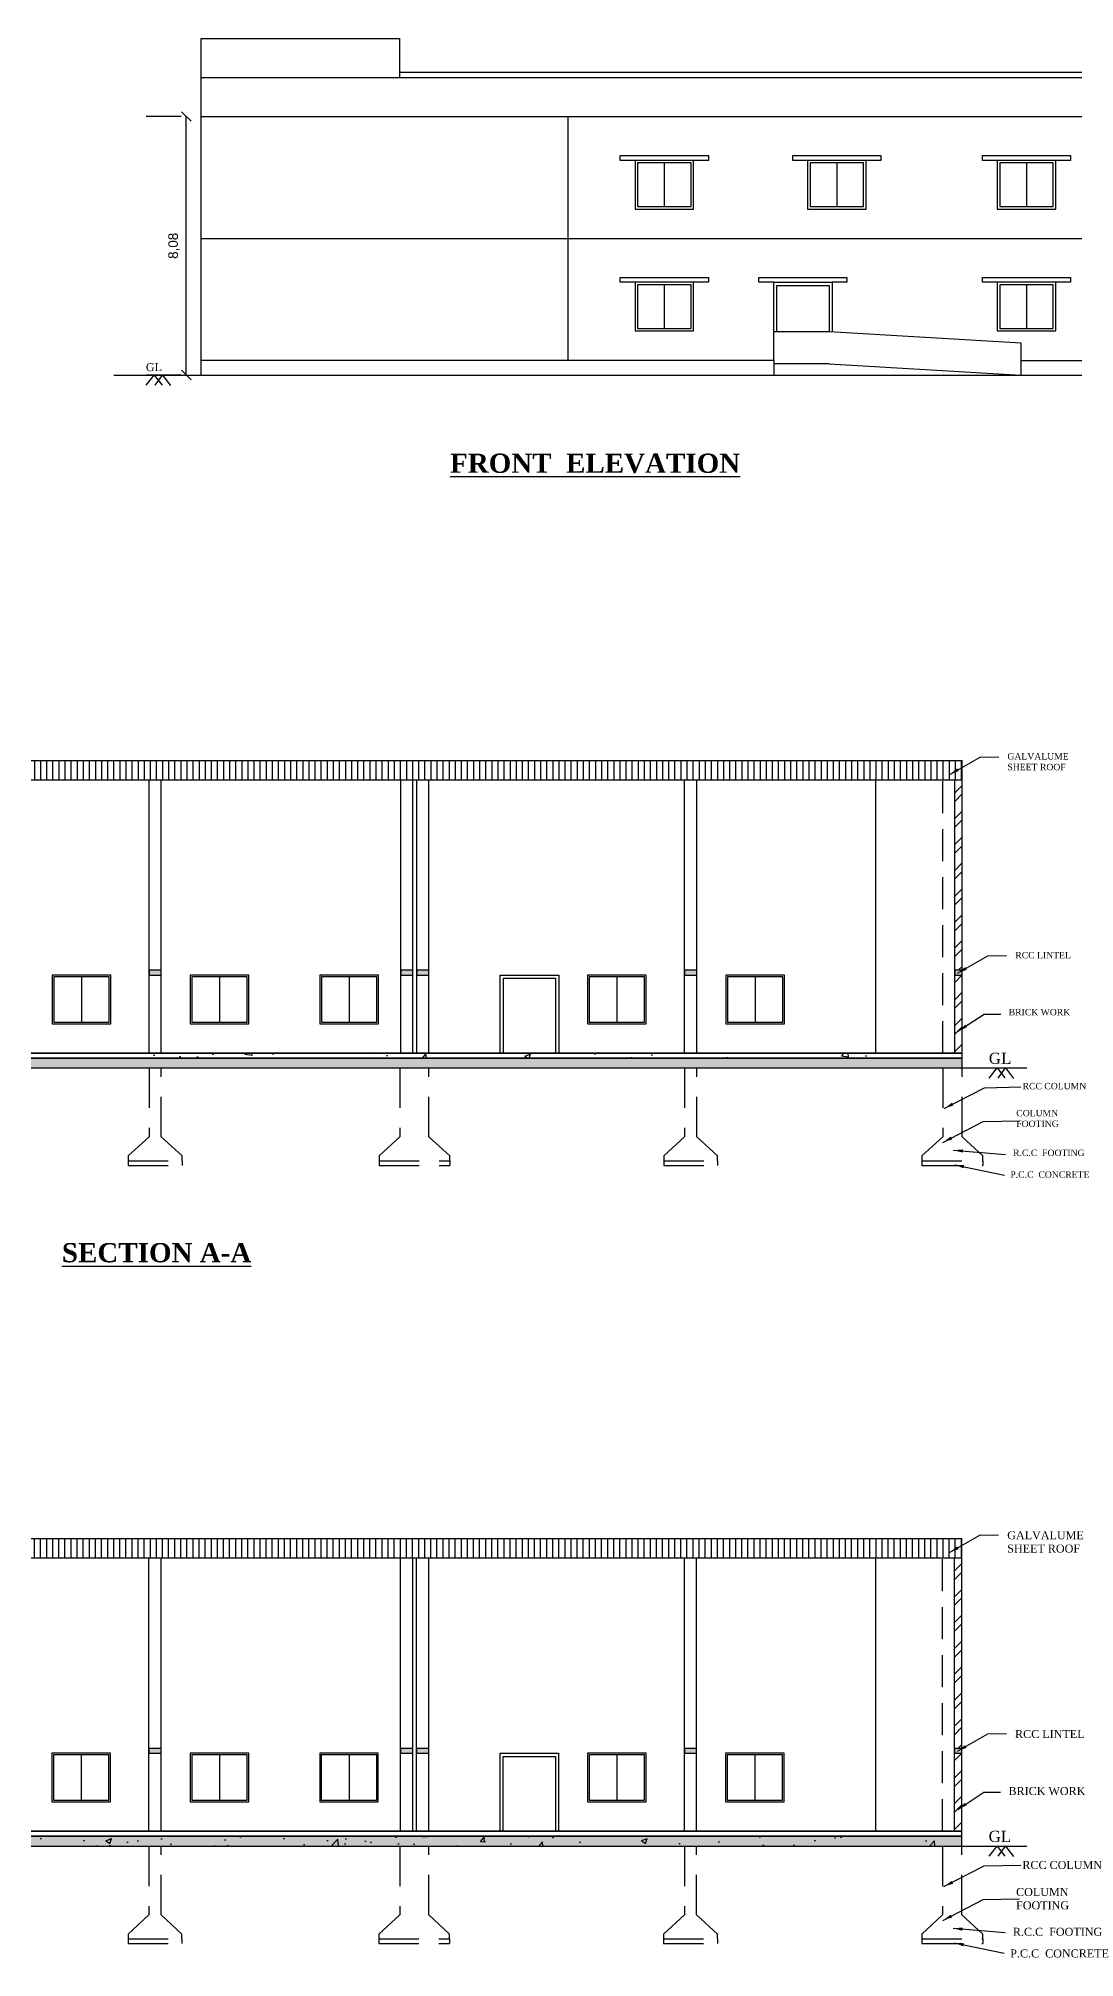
# Model space of a CAD drawing. Header units: metres. Extents: x 2063 to 2266, y 1708 to 2054.
# Drawn here: x 2199.8 to 2232.2, y 1945.9 to 2005.8 of the extents above; entities that cross this region are included whole.
import ezdxf

# ---------------------------------------------------------------- set-up
doc = ezdxf.new("R2010")
doc.units = ezdxf.units.M
doc.linetypes.add('HIDDEN', pattern=[0.375, 0.25, -0.125])
doc.linetypes.add('HIDDENX2', pattern=[0.75, 0.5, -0.25])
doc.styles.add('CORPORATION', font='arial.ttf')
doc.styles.add('i', font='romantic.ttf')
doc.styles.get("Standard").update_dxf_attribs({"font": 'arial.ttf'})
doc.styles.add('TIMES NEW ROMAN', font='times.ttf')
doc.dimstyles.new('Dim-outter', dxfattribs={"dimtxt": 1, "dimasz": 1, "dimexe": 0, "dimexo": 0, "dimgap": 1, "dimtad": 1, "dimlfac": -1, "dimzin": 3, "dimdsep": 46, "dimtxsty": 'CORPORATION', "dimblk": 'ARCHTICK', "dimcen": 0.125, "dimclrd": 8, "dimclre": 8, "dimclrt": 256, "dimazin": 0, "dimtfac": 0.5, "dimtix": 1, "dimtmove": 2, "dimatfit": 3, "dimfxl": 0, "dimtolj": 1, "dimtzin": 0, "dimarcsym": 0})
doc.dimstyles.new('ISO-25', dxfattribs={"dimtxt": 2.5, "dimasz": 2.5, "dimexe": 1.25, "dimexo": 0.625, "dimtad": 1, "dimtxsty": 'Standard', "dimcen": 2.5, "dimadec": 0, "dimazin": 0, "dimtfac": 1, "dimtmove": 0, "dimatfit": 3, "dimfxl": 0, "dimarcsym": 0})

# ---------------------------------------------------------------- blocks, each defined once
blk = doc.blocks.new('_ArchTick')
at = {"color": 0, "linetype": 'ByBlock', "const_width": 0.15}
blk.add_lwpolyline([(-0.5, -0.5), (0.5, 0.5)], dxfattribs=at)
blk = doc.blocks.new('_Oblique')
at = {"color": 0, "linetype": 'ByBlock', "lineweight": -2}
blk.add_line((-0.5, -0.5), (0.5, 0.5), dxfattribs=at)
blk = doc.blocks.new('*D69')
at = {"color": 0, "lineweight": -2}
for p, q in [((2204.258, 2003.37), (2203.164, 2003.37)), ((2204.414, 1995.29), (2204.414, 2003.37)), ((2204.258, 1995.29), (2203.164, 1995.29))]:
    blk.add_line(p, q, dxfattribs=at)
at = {"layer": 'Defpoints', "color": 0}
for p in [(2204.414, 2003.37), (2204.883, 2003.37), (2204.883, 1995.29)]:
    blk.add_point(p, dxfattribs=at)
at = {"color": 0, "lineweight": -2, "xscale": 0.3, "yscale": 0.3, "zscale": 0.3}
for p, rotation in [((2204.414, 2003.37), 90), ((2204.414, 1995.29), 270)]:
    blk.add_blockref('_Oblique', p, dxfattribs=dict(at, rotation=rotation))
at = {"color": 0, "insert": (2204.033, 1999.33), "char_height": 0.3, "attachment_point": 5, "rotation": 90}
blk.add_mtext('8,08', dxfattribs=at)

msp = doc.modelspace()

# ---------------------------------------------------------------- hatches: boundary and pattern name
h = msp.add_hatch()
h.set_pattern_fill('ANSI31', color=256, scale=0.06, angle=45)
h.set_pattern_definition([(90, (-3371.6825, 817.67886), (-0.1905, 0), [])])
h.paths.add_polyline_path([(2186.59, 1983.255), (2186.59, 1982.645), (2228.65, 1982.645), (2228.65, 1983.255)])
h = msp.add_hatch()
h.set_pattern_fill('ANSI32', color=256, scale=0.06)
h.set_pattern_definition([(45, (-3371.6825, 817.66886), (-0.404111525, 0.404111525), []), (45, (-3371.4131, 817.66886), (-0.404111525, 0.404111525), [])])
h.paths.add_polyline_path([(2228.65, 1976.545), (2228.42, 1976.545), (2228.42, 1974.105), (2228.65, 1974.105)])
h.paths.add_polyline_path([(2228.42, 1976.695), (2228.65, 1976.695), (2228.65, 1982.645), (2228.42, 1982.645)])
h = msp.add_hatch(color=256)
h.dxf.hatch_style = 1
h.paths.add_polyline_path([(2186.59, 1976.695), (2186.59, 1976.545), (2186.82, 1976.545), (2186.82, 1976.695)])
h.paths.add_polyline_path([(2195.268, 1976.545), (2195.268, 1976.695), (2194.888, 1976.695), (2194.888, 1976.545)])
h.paths.add_polyline_path([(2203.632, 1976.545), (2203.632, 1976.695), (2203.252, 1976.695), (2203.252, 1976.545)])
h.paths.add_polyline_path([(2211.497, 1976.695), (2211.117, 1976.695), (2211.117, 1976.545), (2211.497, 1976.545)])
h.paths.add_polyline_path([(2211.997, 1976.545), (2211.997, 1976.695), (2211.617, 1976.695), (2211.617, 1976.545)])
h.paths.add_polyline_path([(2219.981, 1976.695), (2219.981, 1976.545), (2220.361, 1976.545), (2220.361, 1976.695)])
h.paths.add_polyline_path([(2228.42, 1976.695), (2228.42, 1976.545), (2228.65, 1976.545), (2228.65, 1976.695)])
h = msp.add_hatch()
h.set_pattern_fill('AR-CONC', color=256, scale=0.01)
h.set_pattern_definition([(50, (-3371.6825, 817.6689), (1.8218467, -0.15939086), [0.1905, -2.0955]), (355, (-3371.6825, 817.6689), (-0.3524342, 1.91056845), [0.1524, -1.67640584]), (100.451445, (-3371.5307, 817.6556), (1.46941247, 1.7511775), [0.1619001, -1.78090245]), (46.1842, (-3371.6825, 818.1769), (2.7107904, -0.4204233), [0.28575, -3.14325]), (96.63556, (-3371.4566, 818.1418), (2.3740413, 2.4742612), [0.2428502, -2.6713561]), (351.18415, (-3371.6825, 818.1769), (2.3740413, 2.4742612), [0.2285997, -2.5145973]), (21, (-3371.4285, 818.0499), (1.5161439, -1.022652), [0.1905, -2.0955]), (326, (-3371.4285, 818.0499), (0.6180203, 1.84187966), [0.1524, -1.6764]), (71.451445, (-3371.3022, 817.9646), (2.1341642, 0.8192277), [0.1619001, -1.7808994]), (37.5, (-3371.6825, 817.66886), (0.03088603, 0.84555039), [0, -1.65608, 0, -1.7018, 0, -1.68275]), (7.5, (-3371.6825, 817.6689), (0.66819663, 1.00180575), [0, -0.97028, 0, -1.61798, 0, -0.64135]), (327.5, (-3372.2489, 817.66886), (1.35590595, -0.05728744), [0, -0.635, 0, -1.9812, 0, -2.6289]), (317.5, (-3372.5029, 817.6689), (1.48129181, 0.2542649), [0, -0.8255, 0, -1.31572, 0, -1.8669])])
h.paths.add_polyline_path([(2228.65, 1974.105), (2186.59, 1974.105), (2186.59, 1973.955), (2228.65, 1973.955)])
h = msp.add_hatch()
h.set_pattern_fill('AR-SAND', color=256, scale=0.01)
h.set_pattern_definition([(37.5, (-3371.6825, 817.66886), (-0.016000313, 0.489413237), [0, -0.38608, 0, -0.4318, 0, -0.41275]), (7.5, (-3371.6825, 817.66886), (0.44952328, 0.7168251), [0, -0.20828, 0, -0.34798, 0, -0.13335]), (327.5, (-3371.99492, 817.66886), (0.79099237, 0.001437185), [0, -0.127, 0, -0.4572, 0, -0.5969]), (317.5, (-3371.9949, 817.66886), (0.76355645, 0.22292932), [0, -0.0635, 0, -0.29972, 0, -0.3429])])
h.paths.add_polyline_path([(2228.65, 1973.645), (2228.65, 1973.955), (2186.59, 1973.955), (2186.59, 1973.645)])
h = msp.add_hatch()
h.set_pattern_fill('ANSI31', color=256, scale=0.06, angle=45)
h.set_pattern_definition([(90, (-3371.68841, 793.36986), (-0.1905, 0), [])])
h.paths.add_polyline_path([(2186.584, 1958.946), (2186.584, 1958.336), (2228.644, 1958.336), (2228.644, 1958.946)])
h = msp.add_hatch()
h.set_pattern_fill('ANSI32', color=256, scale=0.06)
h.set_pattern_definition([(45, (-3371.6884, 793.35986), (-0.404111525, 0.404111525), []), (45, (-3371.419, 793.35986), (-0.404111525, 0.404111525), [])])
h.paths.add_polyline_path([(2228.644, 1952.236), (2228.414, 1952.236), (2228.414, 1949.796), (2228.644, 1949.796)])
h.paths.add_polyline_path([(2228.414, 1952.386), (2228.644, 1952.386), (2228.644, 1958.336), (2228.414, 1958.336)])
h = msp.add_hatch(color=256)
h.dxf.hatch_style = 1
h.paths.add_polyline_path([(2186.814, 1952.386), (2186.584, 1952.386), (2186.584, 1952.236), (2186.814, 1952.236)])
h.paths.add_polyline_path([(2195.262, 1952.386), (2194.882, 1952.386), (2194.882, 1952.236), (2195.262, 1952.236)])
h.paths.add_polyline_path([(2203.627, 1952.386), (2203.247, 1952.386), (2203.247, 1952.236), (2203.627, 1952.236)])
h.paths.add_polyline_path([(2211.491, 1952.386), (2211.111, 1952.386), (2211.111, 1952.236), (2211.491, 1952.236)])
h.paths.add_polyline_path([(2211.991, 1952.386), (2211.611, 1952.386), (2211.611, 1952.236), (2211.991, 1952.236)])
h.paths.add_polyline_path([(2220.355, 1952.386), (2219.975, 1952.386), (2219.975, 1952.236), (2220.355, 1952.236)])
h.paths.add_polyline_path([(2228.644, 1952.386), (2228.414, 1952.386), (2228.414, 1952.236), (2228.644, 1952.236)])
h = msp.add_hatch()
h.set_pattern_fill('AR-CONC', color=256, scale=0.01)
h.set_pattern_definition([(50, (-3371.6884, 793.3599), (1.8218467, -0.15939086), [0.1905, -2.0955]), (355, (-3371.6884, 793.3599), (-0.3524342, 1.91056845), [0.1524, -1.67640584]), (100.451445, (-3371.5366, 793.3466), (1.46941247, 1.7511775), [0.1619001, -1.78090245]), (46.1842, (-3371.6884, 793.8679), (2.7107904, -0.4204233), [0.28575, -3.14325]), (96.63556, (-3371.4625, 793.8328), (2.3740413, 2.4742612), [0.2428502, -2.6713561]), (351.18415, (-3371.6884, 793.868), (2.3740413, 2.4742612), [0.2285997, -2.5145973]), (21, (-3371.4344, 793.7409), (1.5161439, -1.022652), [0.1905, -2.0955]), (326, (-3371.4344, 793.7409), (0.6180203, 1.84187966), [0.1524, -1.6764]), (71.451445, (-3371.308, 793.6556), (2.1341642, 0.8192277), [0.1619001, -1.7808994]), (37.5, (-3371.6884, 793.35986), (0.03088603, 0.84555039), [0, -1.65608, 0, -1.7018, 0, -1.68275]), (7.5, (-3371.6884, 793.3599), (0.66819663, 1.00180575), [0, -0.97028, 0, -1.61798, 0, -0.64135]), (327.5, (-3372.2548, 793.35986), (1.35590595, -0.05728744), [0, -0.635, 0, -1.9812, 0, -2.6289]), (317.5, (-3372.5088, 793.3599), (1.48129181, 0.2542649), [0, -0.8255, 0, -1.31572, 0, -1.8669])])
h.paths.add_polyline_path([(2186.584, 1949.646), (2186.584, 1949.336), (2228.644, 1949.336), (2228.644, 1949.646)])
h = msp.add_hatch()
h.set_pattern_fill('AR-SAND', color=256, scale=0.01)
h.set_pattern_definition([(37.5, (-3371.6884, 793.35986), (-0.016000313, 0.489413237), [0, -0.38608, 0, -0.4318, 0, -0.41275]), (7.5, (-3371.6884, 793.35986), (0.44952328, 0.7168251), [0, -0.20828, 0, -0.34798, 0, -0.13335]), (327.5, (-3372.00083, 793.35986), (0.79099237, 0.001437185), [0, -0.127, 0, -0.4572, 0, -0.5969]), (317.5, (-3372.0008, 793.35986), (0.76355645, 0.22292932), [0, -0.0635, 0, -0.29972, 0, -0.3429])])
h.paths.add_polyline_path([(2228.644, 1949.336), (2228.644, 1949.646), (2186.584, 1949.646), (2186.584, 1949.336)])

# ---------------------------------------------------------------- linework, layer by layer
for p, q in [((2204.883, 1995.29, 16.644), (2204.883, 2005.81, 16.644)), ((2204.883, 2005.81, -3.121), (2211.074, 2005.81, -3.121)), ((2211.074, 2005.81), (2211.074, 2004.59)), ((2204.883, 2004.59, -3.121), (2233.993, 2004.59, -3.121)), ((2211.074, 2004.75, -3.121), (2233.993, 2004.75, -3.121)), ((2204.883, 2003.37, -3.121), (2233.993, 2003.37, -3.121)), ((2216.345, 1995.75), (2216.345, 2003.37)), ((2219.35, 2001.92, 6.762), (2219.35, 2000.56, 6.762)), ((2224.74, 2001.92, 6.762), (2224.74, 2000.56, 6.762)), ((2230.667, 2001.92, 6.762), (2230.667, 2000.56, 6.762)), ((2204.883, 1999.56, -3.121), (2233.993, 1999.56, -3.121)), ((2219.35, 1998.11, 6.762), (2219.35, 1996.75, 6.762)), ((2230.667, 1998.11, 6.762), (2230.667, 1996.75, 6.762)), ((2222.766, 1995.75, 6.762), (2222.766, 1996.75, 6.762)), ((2224.497, 1996.647, 6.762), (2222.766, 1996.647, 6.762)), ((2230.497, 1996.29, 6.762), (2224.496, 1996.647, 6.762)), ((2230.497, 1995.29, 6.762), (2230.497, 1996.29, 6.762)), ((2222.766, 1995.75, -9.324), (2204.883, 1995.75, 16.644)), ((2222.766, 1995.75, 6.762), (2222.766, 1995.29, -3.121)), ((2224.497, 1995.647, 6.762), (2222.766, 1995.647, 6.762)), ((2224.497, 1995.647, 6.762), (2230.497, 1995.29, 6.762)), ((2230.497, 1995.75, -3.121), (2233.993, 1995.75, -3.121)), ((2202.158, 1995.29, -3.121), (2235.668, 1995.29, -3.121)), ((2186.59, 1983.255), (2228.65, 1983.255)), ((2228.65, 1973.655, 9.883), (2228.65, 1983.265, 9.883)), ((2186.59, 1982.645), (2228.65, 1982.645)), ((2203.252, 1974.105, 9.883), (2203.252, 1982.645, 9.883)), ((2203.632, 1974.105, 9.883), (2203.632, 1982.645, 9.883)), ((2211.117, 1974.105, 9.883), (2211.117, 1982.645, 9.883)), ((2211.497, 1974.105, -16.644), (2211.497, 1982.645, -16.644)), ((2211.617, 1974.105, 9.883), (2211.617, 1982.645, 9.883)), ((2211.997, 1974.105, 9.883), (2211.997, 1982.645, 9.883)), ((2219.981, 1974.105, 9.883), (2219.981, 1982.645, 9.883)), ((2220.361, 1974.105, 9.883), (2220.361, 1982.645, 9.883)), ((2225.96, 1974.105, -28.846), (2225.96, 1982.645, -28.846)), ((2228.42, 1974.105, 9.883), (2228.42, 1982.645, 9.883)), ((2201.141, 1976.495), (2201.141, 1975.075)), ((2205.457, 1976.495), (2205.457, 1975.075)), ((2209.505, 1976.495), (2209.505, 1975.075)), ((2217.87, 1976.495), (2217.87, 1975.075)), ((2222.186, 1976.495), (2222.186, 1975.075)), ((2186.59, 1974.105), (2228.65, 1974.105)), ((2186.59, 1973.955), (2228.65, 1973.955)), ((2172.93, 1973.645), (2230.678, 1973.645)), ((2202.602, 1970.895, 9.883), (2202.602, 1970.595, 9.883)), ((2210.439, 1970.895), (2210.439, 1970.595)), ((2219.331, 1970.895, 9.883), (2219.331, 1970.595, 9.883)), ((2227.399, 1970.895, 9.883), (2227.399, 1970.595, 9.883)), ((2186.584, 1958.946, 9.883), (2228.644, 1958.946, 9.883)), ((2228.644, 1949.346, 19.765), (2228.644, 1958.956, 19.765)), ((2186.584, 1958.336, 9.883), (2228.644, 1958.336, 9.883)), ((2203.247, 1949.796, 19.765), (2203.247, 1958.336, 19.765)), ((2203.627, 1949.796, 19.765), (2203.627, 1958.336, 19.765)), ((2211.111, 1949.796, 19.765), (2211.111, 1958.336, 19.765)), ((2211.491, 1949.796, -6.762), (2211.491, 1958.336, -6.762)), ((2211.611, 1949.796, 19.765), (2211.611, 1958.336, 19.765)), ((2211.991, 1949.796, 19.765), (2211.991, 1958.336, 19.765)), ((2219.975, 1949.796, 19.765), (2219.975, 1958.336, 19.765)), ((2220.355, 1949.796, 19.765), (2220.355, 1958.336, 19.765)), ((2225.954, 1949.796, -18.963), (2225.954, 1958.336, -18.963)), ((2228.414, 1949.796, 19.765), (2228.414, 1958.336, 19.765)), ((2201.135, 1952.186, 9.883), (2201.135, 1950.766, 9.883)), ((2205.452, 1952.186, 9.883), (2205.452, 1950.766, 9.883)), ((2209.5, 1952.186, 9.883), (2209.5, 1950.766, 9.883)), ((2217.864, 1952.186, 9.883), (2217.864, 1950.766, 9.883)), ((2222.18, 1952.186, 9.883), (2222.18, 1950.766, 9.883)), ((2172.924, 1949.336, 9.883), (2230.672, 1949.336, 9.883)), ((2186.584, 1949.796, 9.883), (2228.644, 1949.796, 9.883)), ((2186.584, 1949.646, 9.883), (2228.644, 1949.646, 9.883)), ((2202.596, 1946.586, 19.765), (2202.596, 1946.286, 19.765)), ((2210.433, 1946.586, 9.883), (2210.433, 1946.286, 9.883)), ((2219.325, 1946.586, 19.765), (2219.325, 1946.286, 19.765)), ((2227.393, 1946.586, 19.765), (2227.393, 1946.286, 19.765))]:
    msp.add_line(p, q)
at = {"linetype": 'HIDDENX2', "ltscale": 2}
for p, q in [((2228.05, 1974.105, 9.883), (2228.05, 1982.645, 9.883)), ((2228.044, 1949.796, 19.765), (2228.044, 1958.336, 19.765))]:
    msp.add_line(p, q, dxfattribs=at)
at = {"linetype": 'HIDDEN', "ltscale": 5}
for p, q in [((2203.252, 1973.645, 9.883), (2203.252, 1971.495, 9.883)), ((2203.632, 1971.495, 9.883), (2203.632, 1973.645, 9.883)), ((2211.09, 1973.645), (2211.09, 1971.495)), ((2211.997, 1971.495, 9.883), (2211.997, 1973.645, 9.883)), ((2219.981, 1973.645, 9.883), (2219.981, 1971.495, 9.883)), ((2220.361, 1971.495, 9.883), (2220.361, 1973.645, 9.883)), ((2228.05, 1973.645, 9.883), (2228.05, 1971.495, 9.883)), ((2228.65, 1971.495), (2228.65, 1973.645)), ((2202.602, 1970.895, 9.883), (2203.252, 1971.495, 9.883)), ((2204.283, 1970.895, 9.883), (2203.632, 1971.495, 9.883)), ((2210.439, 1970.895), (2211.09, 1971.495)), ((2212.648, 1970.895, 9.883), (2211.997, 1971.495, 9.883)), ((2219.331, 1970.895, 9.883), (2219.981, 1971.495, 9.883)), ((2221.012, 1970.895, 9.883), (2220.361, 1971.495, 9.883)), ((2227.399, 1970.895, 9.883), (2228.05, 1971.495, 9.883)), ((2229.301, 1970.895), (2228.65, 1971.495)), ((2204.283, 1970.745, 9.883), (2204.283, 1970.895, 9.883)), ((2212.648, 1970.745, 9.883), (2212.648, 1970.895, 9.883)), ((2221.012, 1970.745, 9.883), (2221.012, 1970.895, 9.883)), ((2229.301, 1970.745), (2229.301, 1970.895)), ((2202.602, 1970.745, 9.883), (2204.283, 1970.745, 1.144)), ((2202.602, 1970.595, 9.883), (2204.283, 1970.595, 1.144)), ((2204.283, 1970.745, 9.883), (2204.283, 1970.595, 9.883)), ((2210.439, 1970.745), (2212.648, 1970.745, -11.478)), ((2210.439, 1970.595), (2212.648, 1970.595, -11.478)), ((2212.648, 1970.745, 9.883), (2212.648, 1970.595, 9.883)), ((2219.331, 1970.745, 9.883), (2221.012, 1970.745, 1.144)), ((2219.331, 1970.595, 9.883), (2221.012, 1970.595, 1.144)), ((2221.012, 1970.745, 9.883), (2221.012, 1970.595, 9.883)), ((2227.399, 1970.745, 9.883), (2229.301, 1970.745)), ((2227.399, 1970.595, 9.883), (2229.301, 1970.595)), ((2229.301, 1970.745), (2229.301, 1970.595)), ((2203.247, 1949.336, 19.765), (2203.247, 1947.186, 19.765)), ((2203.627, 1947.186, 19.765), (2203.627, 1949.336, 19.765)), ((2211.084, 1949.336, 9.883), (2211.084, 1947.186, 9.883)), ((2211.991, 1947.186, 19.765), (2211.991, 1949.336, 19.765)), ((2219.975, 1949.336, 19.765), (2219.975, 1947.186, 19.765)), ((2220.355, 1947.186, 19.765), (2220.355, 1949.336, 19.765)), ((2228.044, 1949.336, 19.765), (2228.044, 1947.186, 19.765)), ((2228.644, 1947.186, 9.883), (2228.644, 1949.336, 9.883)), ((2202.596, 1946.586, 19.765), (2203.247, 1947.186, 19.765)), ((2204.277, 1946.586, 19.765), (2203.627, 1947.186, 19.765)), ((2210.433, 1946.586, 9.883), (2211.084, 1947.186, 9.883)), ((2212.642, 1946.586, 19.765), (2211.991, 1947.186, 19.765)), ((2219.325, 1946.586, 19.765), (2219.975, 1947.186, 19.765)), ((2221.006, 1946.586, 19.765), (2220.355, 1947.186, 19.765)), ((2227.393, 1946.586, 19.765), (2228.044, 1947.186, 19.765)), ((2229.295, 1946.586, 9.883), (2228.644, 1947.186, 9.883)), ((2202.596, 1946.436, 19.765), (2204.277, 1946.436, 11.026)), ((2204.277, 1946.436, 19.765), (2204.277, 1946.586, 19.765)), ((2204.277, 1946.436, 19.765), (2204.277, 1946.286, 19.765)), ((2210.433, 1946.436, 9.883), (2212.642, 1946.436, -1.595)), ((2212.642, 1946.436, 19.765), (2212.642, 1946.586, 19.765)), ((2212.642, 1946.436, 19.765), (2212.642, 1946.286, 19.765)), ((2219.325, 1946.436, 19.765), (2221.006, 1946.436, 11.026)), ((2221.006, 1946.436, 19.765), (2221.006, 1946.586, 19.765)), ((2221.006, 1946.436, 19.765), (2221.006, 1946.286, 19.765)), ((2227.393, 1946.436, 19.765), (2229.295, 1946.436, 9.883)), ((2229.295, 1946.436, 9.883), (2229.295, 1946.586, 9.883)), ((2229.295, 1946.436, 9.883), (2229.295, 1946.286, 9.883)), ((2202.596, 1946.286, 19.765), (2204.277, 1946.286, 11.026)), ((2210.433, 1946.286, 9.883), (2212.642, 1946.286, -1.595)), ((2219.325, 1946.286, 19.765), (2221.006, 1946.286, 11.026)), ((2227.393, 1946.286, 19.765), (2229.295, 1946.286, 9.883))]:
    msp.add_line(p, q, dxfattribs=at)
for points, elevation in [([(2218.435, 2002), (2217.975, 2002), (2217.975, 2002.15), (2220.265, 2002.15), (2220.725, 2002.15), (2220.725, 2002), (2220.265, 2002)], 6.762), ([(2223.825, 2002), (2223.365, 2002), (2223.365, 2002.15), (2225.655, 2002.15), (2226.115, 2002.15), (2226.115, 2002), (2225.655, 2002)], 6.762), ([(2229.752, 2002), (2229.292, 2002), (2229.292, 2002.15), (2231.582, 2002.15), (2232.042, 2002.15), (2232.042, 2002), (2231.582, 2002)], 6.762), ([(2218.435, 1998.19), (2217.975, 1998.19), (2217.975, 1998.34), (2220.265, 1998.34), (2220.725, 1998.34), (2220.725, 1998.19), (2220.265, 1998.19)], 6.762), ([(2222.766, 1998.19), (2222.306, 1998.19), (2222.306, 1998.34), (2224.596, 1998.34), (2225.056, 1998.34), (2225.056, 1998.19), (2224.596, 1998.19)], 6.762), ([(2222.766, 1995.75), (2222.766, 1998.19), (2224.596, 1998.19), (2224.596, 1996.642)], 6.762), ([(2222.866, 1996.647), (2222.866, 1998.09), (2224.496, 1998.09), (2224.496, 1996.647)], 6.762), ([(2229.752, 1998.19), (2229.292, 1998.19), (2229.292, 1998.34), (2231.582, 1998.34), (2232.042, 1998.34), (2232.042, 1998.19), (2231.582, 1998.19)], 6.762), ([(2203.166, 1994.972), (2203.417, 1995.29), (2203.659, 1994.979)], -3.121), ([(2203.449, 1994.972), (2203.678, 1995.29), (2203.927, 1994.965)], -3.121), ([(2214.222, 1974.105), (2214.222, 1976.545), (2216.052, 1976.545), (2216.052, 1974.105)], 9.883), ([(2214.322, 1974.105), (2214.322, 1976.445), (2215.952, 1976.445), (2215.952, 1974.105)], 9.883), ([(2214.217, 1949.796), (2214.217, 1952.236), (2216.047, 1952.236), (2216.047, 1949.796)], 19.765), ([(2214.317, 1949.796), (2214.317, 1952.136), (2215.947, 1952.136), (2215.947, 1949.796)], 19.765), ([(2229.493, 1949.017), (2229.743, 1949.336), (2229.986, 1949.024)], 9.883), ([(2229.776, 1949.017), (2230.005, 1949.336), (2230.254, 1949.01)], 9.883)]:
    msp.add_lwpolyline(points, dxfattribs=dict(elevation=elevation))
for points, elevation in [([(2220.265, 2002), (2218.435, 2002), (2218.435, 2000.48), (2220.265, 2000.48)], 6.762), ([(2220.185, 2001.92), (2218.515, 2001.92), (2218.515, 2000.56), (2220.185, 2000.56)], 6.762), ([(2225.655, 2002), (2223.825, 2002), (2223.825, 2000.48), (2225.655, 2000.48)], 6.762), ([(2225.575, 2001.92), (2223.905, 2001.92), (2223.905, 2000.56), (2225.575, 2000.56)], 6.762), ([(2231.582, 2002), (2229.752, 2002), (2229.752, 2000.48), (2231.582, 2000.48)], 6.762), ([(2231.502, 2001.92), (2229.832, 2001.92), (2229.832, 2000.56), (2231.502, 2000.56)], 6.762), ([(2220.265, 1998.19), (2218.435, 1998.19), (2218.435, 1996.67), (2220.265, 1996.67)], 6.762), ([(2220.185, 1998.11), (2218.515, 1998.11), (2218.515, 1996.75), (2220.185, 1996.75)], 6.762), ([(2231.582, 1998.19), (2229.752, 1998.19), (2229.752, 1996.67), (2231.582, 1996.67)], 6.762), ([(2231.502, 1998.11), (2229.832, 1998.11), (2229.832, 1996.75), (2231.502, 1996.75)], 6.762), ([(2203.627, 1952.386), (2203.247, 1952.386), (2203.247, 1952.236), (2203.627, 1952.236)], 9.883), ([(2211.491, 1952.386), (2211.111, 1952.386), (2211.111, 1952.236), (2211.491, 1952.236)], 9.883), ([(2211.991, 1952.386), (2211.611, 1952.386), (2211.611, 1952.236), (2211.991, 1952.236)], 9.883), ([(2220.355, 1952.386), (2219.975, 1952.386), (2219.975, 1952.236), (2220.355, 1952.236)], 9.883), ([(2228.644, 1952.386), (2228.414, 1952.386), (2228.414, 1952.236), (2228.644, 1952.236)], 9.883), ([(2202.05, 1952.236), (2200.22, 1952.236), (2200.22, 1950.716), (2202.05, 1950.716)], 9.883), ([(2202, 1952.186), (2200.27, 1952.186), (2200.27, 1950.766), (2202, 1950.766)], 9.883), ([(2206.367, 1952.236), (2204.537, 1952.236), (2204.537, 1950.716), (2206.367, 1950.716)], 9.883), ([(2206.317, 1952.186), (2204.587, 1952.186), (2204.587, 1950.766), (2206.317, 1950.766)], 9.883), ([(2210.415, 1952.236), (2208.585, 1952.236), (2208.585, 1950.716), (2210.415, 1950.716)], 9.883), ([(2210.365, 1952.186), (2208.635, 1952.186), (2208.635, 1950.766), (2210.365, 1950.766)], 9.883), ([(2218.779, 1952.236), (2216.949, 1952.236), (2216.949, 1950.716), (2218.779, 1950.716)], 9.883), ([(2218.729, 1952.186), (2216.999, 1952.186), (2216.999, 1950.766), (2218.729, 1950.766)], 9.883), ([(2223.095, 1952.236), (2221.265, 1952.236), (2221.265, 1950.716), (2223.095, 1950.716)], 9.883), ([(2223.045, 1952.186), (2221.315, 1952.186), (2221.315, 1950.766), (2223.045, 1950.766)], 9.883), ([(2186.584, 1949.796), (2186.584, 1949.646), (2228.644, 1949.646), (2228.644, 1949.796)], 9.883), ([(2186.584, 1949.646), (2186.584, 1949.336), (2228.644, 1949.336), (2228.644, 1949.646)], 9.883)]:
    msp.add_lwpolyline(points, close=True, dxfattribs=dict(elevation=elevation))
for points in [[(2202.056, 1976.545), (2200.226, 1976.545), (2200.226, 1975.025), (2202.056, 1975.025)], [(2202.006, 1976.495), (2200.276, 1976.495), (2200.276, 1975.075), (2202.006, 1975.075)], [(2203.632, 1976.695), (2203.252, 1976.695), (2203.252, 1976.545), (2203.632, 1976.545)], [(2206.372, 1976.545), (2204.542, 1976.545), (2204.542, 1975.025), (2206.372, 1975.025)], [(2206.322, 1976.495), (2204.592, 1976.495), (2204.592, 1975.075), (2206.322, 1975.075)], [(2210.42, 1976.545), (2208.59, 1976.545), (2208.59, 1975.025), (2210.42, 1975.025)], [(2210.37, 1976.495), (2208.64, 1976.495), (2208.64, 1975.075), (2210.37, 1975.075)], [(2211.497, 1976.695), (2211.117, 1976.695), (2211.117, 1976.545), (2211.497, 1976.545)], [(2211.997, 1976.695), (2211.617, 1976.695), (2211.617, 1976.545), (2211.997, 1976.545)], [(2218.785, 1976.545), (2216.955, 1976.545), (2216.955, 1975.025), (2218.785, 1975.025)], [(2218.735, 1976.495), (2217.005, 1976.495), (2217.005, 1975.075), (2218.735, 1975.075)], [(2220.361, 1976.695), (2219.981, 1976.695), (2219.981, 1976.545), (2220.361, 1976.545)], [(2223.101, 1976.545), (2221.271, 1976.545), (2221.271, 1975.025), (2223.101, 1975.025)], [(2223.051, 1976.495), (2221.321, 1976.495), (2221.321, 1975.075), (2223.051, 1975.075)], [(2228.65, 1976.695), (2228.42, 1976.695), (2228.42, 1976.545), (2228.65, 1976.545)], [(2186.59, 1974.105), (2186.59, 1973.955), (2228.65, 1973.955), (2228.65, 1974.105)], [(2186.59, 1973.955), (2186.59, 1973.645), (2228.65, 1973.645), (2228.65, 1973.955)]]:
    msp.add_lwpolyline(points, close=True)
for points in [[(2229.499, 1973.326), (2229.749, 1973.645), (2229.991, 1973.333)], [(2229.782, 1973.326), (2230.011, 1973.645), (2230.26, 1973.319)]]:
    msp.add_lwpolyline(points)

# ---------------------------------------------------------------- texts
at = {"ltscale": 0.2, "attachment_point": 7, "style": 'TIMES NEW ROMAN'}
for insert, char_height in [((2203.154, 1995.412, 1.115), 0.25), ((2229.486, 1973.766, 4.236), 0.35), ((2229.48, 1949.457, 14.118), 0.35)]:
    msp.add_mtext_dynamic_manual_height_columns('GL', width=0.92212, gutter_width=1.466, heights=[0], dxfattribs=dict(at, insert=insert, char_height=char_height))
at = {"char_height": 0.6, "attachment_point": 1, "style": 'TIMES NEW ROMAN'}
for s, insert in [('{\\fTimes New Roman|b1|i0|c0|p18;\\W9.44185;\\L  \\W1;FRONT  ELEVATION}', (2208.378, 1992.838, -9.883)), ('{\\fTimes New Roman|b1|i0|c0|p18;\\W8.62106;\\L   \\W1;SECTION A-A}', (2194.671, 1968.174, -9.883))]:
    msp.add_mtext_dynamic_manual_height_columns(s, width=17.22221, gutter_width=1, heights=[0], dxfattribs=dict(at, insert=insert))
at = {"attachment_point": 1, "style": 'i'}
for s, insert, char_height, width in [('GALVALUME SHEET ROOF', (2230.068, 1983.48), 0.2, 2.73744), ('RCC LINTEL', (2230.313, 1977.27), 0.2, 2.73744), ('BRICK WORK', (2230.108, 1975.489), 0.2, 2.73744), ('RCC COLUMN', (2230.541, 1973.179), 0.2, 2.73744), ('COLUMN\\PFOOTING ', (2230.344, 1972.335, 4.236), 0.2, 2.73744), ('R.C.C  FOOTING', (2230.245, 1971.092), 0.2, 2.73744), ('P.C.C  CONCRETE', (2230.162, 1970.415, 4.236), 0.2, 2.73744), ('GALVALUME SHEET ROOF', (2230.062, 1959.171, 9.883), 0.25, 2.43038), ('RCC LINTEL', (2230.307, 1952.961, 9.883), 0.25, 2.43038), ('BRICK WORK', (2230.102, 1951.18, 9.883), 0.25, 2.43038), ('RCC COLUMN', (2230.535, 1948.87, 9.883), 0.25, 2.43038), ('COLUMN\\PFOOTING ', (2230.338, 1948.026, 14.118), 0.25, 1.61862), ('R.C.C  FOOTING', (2230.239, 1946.783, 9.883), 0.25, 3.02316), ('P.C.C  CONCRETE', (2230.156, 1946.106, 14.118), 0.25, 3.27498)]:
    msp.add_mtext(s, dxfattribs=dict(at, insert=insert, char_height=char_height, width=width))

# ---------------------------------------------------------------- dimensions: what is measured, and where the dimension line sits
dim = msp.add_aligned_dim(p1=(2204.883, 1995.29, -3.121), p2=(2204.883, 2003.37, -3.121), distance=0.47, dimstyle='ISO-25', override={"dimtxt": 0.3, "dimasz": 0.3, "dimgap": 0.2, "dimblk1": 'Oblique', "dimblk2": 'Oblique', "dimsah": 1, "dimsd1": 0, "dimsd2": 0, "dimtmove": 1})
dim.commit()
dim.dimension.update_dxf_attribs({"geometry": '*D69', "text_midpoint": (2204.033, 1999.33, -3.121)})

# ---------------------------------------------------------------- leaders
for points, override in [([(2228.267, 1982.816), (2229.212, 1983.356), (2229.799, 1983.369)], {"dimasz": 0.3, "dimtad": 0, "dimclrd": 256, "dimfxlon": 1}), ([(2228.512, 1976.606), (2229.457, 1977.146), (2230.044, 1977.159)], {"dimasz": 0.3, "dimtad": 0, "dimclrd": 256, "dimfxlon": 1}), ([(2228.524, 1974.789), (2229.339, 1975.329), (2229.861, 1975.329)], {"dimasz": 0.3, "dimgap": 1, "dimtad": 0, "dimclrd": 256, "dimfxlon": 1}), ([(2228.091, 1972.377, 4.236), (2229.35, 1973.027, 4.236), (2230.489, 1973.051, 4.236)], {"dimasz": 0.3, "dimtad": 0, "dimclrd": 256, "dimfxlon": 1}), ([(2228.054, 1971.32, 4.236), (2229.313, 1971.97, 4.236), (2230.452, 1971.994, 4.236)], {"dimasz": 0.3, "dimtad": 0, "dimclrd": 256, "dimfxlon": 1}), ([(2228.374, 1971.074, 4.236), (2230.004, 1970.944, 4.236)], {"dimasz": 0.3, "dimtad": 0, "dimclrd": 256, "dimfxlon": 1}), ([(2228.411, 1970.622, 4.236), (2229.975, 1970.294, 4.236)], {"dimasz": 0.3, "dimtad": 0, "dimclrd": 256, "dimfxlon": 1}), ([(2228.261, 1958.507, 9.883), (2229.206, 1959.047, 9.883), (2229.793, 1959.06, 9.883)], {"dimasz": 0.3, "dimtad": 0, "dimclrd": 256, "dimfxlon": 1}), ([(2228.506, 1952.297, 9.883), (2229.451, 1952.837, 9.883), (2230.038, 1952.85, 9.883)], {"dimasz": 0.3, "dimtad": 0, "dimclrd": 256, "dimfxlon": 1}), ([(2228.518, 1950.48, 9.883), (2229.333, 1951.02, 9.883), (2229.855, 1951.02, 9.883)], {"dimasz": 0.3, "dimgap": 1, "dimtad": 0, "dimclrd": 256, "dimfxlon": 1}), ([(2228.085, 1948.068, 14.118), (2229.344, 1948.718, 14.118), (2230.483, 1948.742, 14.118)], {"dimasz": 0.3, "dimtad": 0, "dimclrd": 256, "dimfxlon": 1}), ([(2228.048, 1947.011, 14.118), (2229.307, 1947.661, 14.118), (2230.446, 1947.685, 14.118)], {"dimasz": 0.3, "dimtad": 0, "dimclrd": 256, "dimfxlon": 1}), ([(2228.368, 1946.765, 14.118), (2229.998, 1946.635, 14.118)], {"dimasz": 0.3, "dimtad": 0, "dimclrd": 256, "dimfxlon": 1}), ([(2228.405, 1946.313, 14.118), (2229.969, 1945.985, 14.118)], {"dimasz": 0.3, "dimtad": 0, "dimclrd": 256, "dimfxlon": 1})]:
    msp.add_leader(points, dimstyle='Dim-outter', override=override)

doc.saveas('drawing.dxf')
